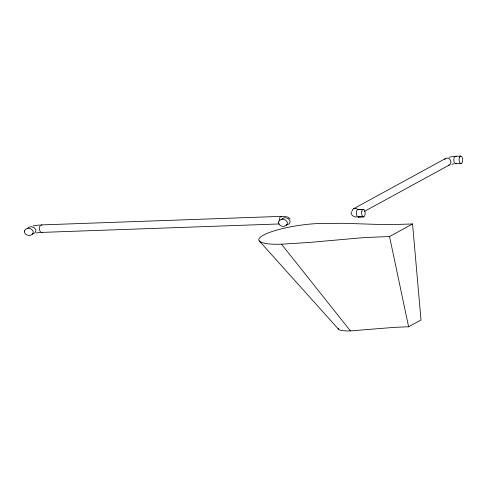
<?xml version="1.0" encoding="UTF-8"?>
<svg xmlns="http://www.w3.org/2000/svg" width="487" height="487" viewBox="0 0 487 487"><rect width="100%" height="100%" fill="white"/><g stroke="black" fill="none" stroke-linecap="round" stroke-linejoin="round"><path stroke-width="0.73" d="M351.255 211.583C350.372 214.858 353.812 217.324 356.819 216.995M27.516 228.537L28.636 227.435L30.17 226.845A6.648 5.704 61.4 0 1 31.777 226.79L34.242 227.715L35.74 229.578A2.837 2.435 61.4 0 1 35.935 230.905L35.003 232.859L32.83 233.943M281.663 219.491L282.783 218.389L284.317 217.799A6.648 5.704 61.4 0 1 285.924 217.744L288.389 218.663L289.887 220.532A2.837 2.435 61.4 0 1 290.088 221.859L289.15 223.807L286.977 224.897A6.648 5.704 61.4 0 1 286.186 224.988M353.799 208.631L445.861 158.342M364.574 211.303L449.294 165.02M412.556 223.965L391.737 224.592A146.429 29.695 -8.4 0 1 384.176 224.617L343.828 223.314L319.399 223.478A42.059 8.529 -8.4 0 0 263.382 235.148A42.059 8.529 -8.4 0 0 281.492 244.182L308.685 242.508L359.777 237.948A146.429 29.695 -8.4 0 1 368.275 237.406L389.539 236.536L412.556 223.965L420.999 319.996L408.605 326.765L397.155 327.234A79.101 16.041 -8.4 0 0 390.903 327.648L350.427 330.886A22.646 4.59 -8.4 0 1 338.222 328.366M449.069 157.185L454.201 156.333M33.116 225.895L39.52 225M451.778 164.259L453.902 163.912M36.361 232.95L40.275 232.476M455.357 156.266L460.653 156.077M455.631 163.766L461.098 163.571M358.055 209.513L363.18 209.331L357.884 209.52M41.048 224.921L281.243 216.368M358.322 217.007L363.619 216.818L358.152 217.013M41.316 232.415L279.24 223.947M282.497 216.35L286.587 216.715M287.409 216.91L290.069 218.645M259.334 240.998L338.495 329.169M281.492 244.182L350.427 330.886M389.539 236.536L408.605 326.765M279.562 220.714A3.756 1.771 88 0 1 280.141 217.129A3.756 1.771 88 0 1 281.949 216.715M42.101 232.074A3.756 1.771 88 0 1 39.496 228.665A3.756 1.771 88 0 1 41.919 225.256M32.434 234.004A6.648 5.704 61.4 0 1 32.039 234.034M456.416 163.419A3.756 1.771 88 0 1 453.811 160.01A3.756 1.771 88 0 1 456.228 156.607M444.668 159.48A3.756 3.22 61.4 0 1 450.244 159.864A3.756 3.22 61.4 0 1 448.411 165.294M352.186 211.084A3.756 3.22 61.4 0 1 354.329 208.43A3.756 3.22 61.4 0 1 357.75 209.587M359.083 216.508A3.756 1.771 88 0 1 356.35 213.635A3.756 1.771 88 0 1 358.578 209.714M24.405 231.027L24.356 231.368A2.837 2.435 61.4 0 0 24.551 232.689L26.054 234.557L28.52 235.483A6.648 5.704 61.4 0 0 30.121 235.422L32.294 234.338L33.232 232.384A2.837 2.435 61.4 0 0 33.031 231.057L31.533 229.194L29.068 228.269A6.648 5.704 61.4 0 0 27.461 228.324L25.294 229.414L24.405 231.027M278.552 221.981L278.503 222.322A2.837 2.435 61.4 0 0 278.698 223.643L280.202 225.511L282.667 226.431A6.648 5.704 61.4 0 0 284.274 226.376L286.441 225.286L287.379 223.338A2.837 2.435 61.4 0 0 287.184 222.011L285.68 220.142L283.215 219.223A6.648 5.704 61.4 0 0 281.608 219.278L279.441 220.368L278.552 221.981M459.314 157.849A3.756 1.771 88 0 0 460.927 163.577A3.756 1.771 88 0 0 462.388 158.044A3.756 1.771 88 0 0 459.314 157.849M361.835 211.102A3.756 1.771 88 0 0 363.448 216.825A3.756 1.771 88 0 0 364.909 211.297A3.756 1.771 88 0 0 361.835 211.102"/></g></svg>
